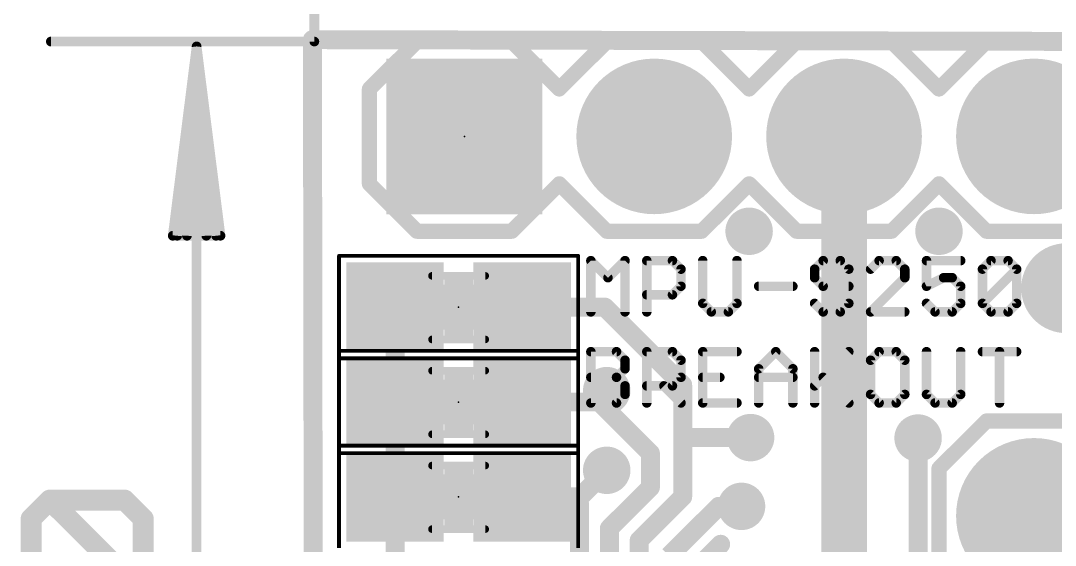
# Model space of a CAD drawing. Extents: x -42 to 65, y -14 to 27.
# Drawn here: x -3.93 to 9.91, y 11.04 to 18.06 of the extents above; entities that cross this region are included whole.
import ezdxf

# ---------------------------------------------------------------- set-up
doc = ezdxf.new("R2010")
doc.units = 0
for name, color, linetype in [('1', 12, 'CONTINUOUS'), ('17', 110, 'CONTINUOUS'), ('18', 110, 'CONTINUOUS'), ('20', 53, 'CONTINUOUS'), ('21', 253, 'CONTINUOUS'), ('23', 53, 'CONTINUOUS'), ('29', 253, 'CONTINUOUS'), ('31', 253, 'CONTINUOUS'), ('35', 253, 'CONTINUOUS'), ('39', 12, 'CONTINUOUS'), ('47', 253, 'CONTINUOUS'), ('51', 253, 'CONTINUOUS')]:
    doc.layers.add(name, color=color, linetype=linetype)

# ---------------------------------------------------------------- blocks, each defined once
blk = doc.blocks.new('PIE')
at = {"const_width": 0.5}
blk.add_lwpolyline([(0, -0.25, 1), (0, 0.25, 1), (0, -0.25)], format="xyb", dxfattribs=at)
blk = doc.blocks.new('RECT')
blk.add_solid([(-0.5, -0.5), (0.5, -0.5), (-0.5, 0.5), (0.5, 0.5)])
blk = doc.blocks.new('SQUAREP')
blk.add_solid([(-0.5, -0.5), (0.5, -0.5), (-0.5, 0.5), (0.5, 0.5)])
blk = doc.blocks.new('ROUNDP')
at = {"const_width": 0.5}
blk.add_lwpolyline([(0, -0.25, 1), (0, 0.25, 1), (0, -0.25)], format="xyb", dxfattribs=at)
blk = doc.blocks.new('ROUNDV')
at = {"const_width": 0.5}
blk.add_lwpolyline([(0, -0.25, 1), (0, 0.25, 1), (0, -0.25)], format="xyb", dxfattribs=at)

msp = doc.modelspace()

# ---------------------------------------------------------------- linework, layer by layer
at = {"layer": '1'}
for points, const_width in [([(-0.0254, 17.8054), (10.8966, 17.78)], 0.254), ([(0, 0), (-0.0254, 17.8054)], 0.254), ([(7.0866, 16.51), (7.0866, 10.8204)], 0.6096), ([(1.0804, 12.954), (1.0804, 14.224)], 0.254), ([(3.8862, 14.224), (2.7804, 14.224)], 0.254), ([(4.9276, 13.1826), (3.8862, 14.224)], 0.254), ([(4.9276, 12.4773), (4.9276, 13.1826)], 0.254), ([(3.7592, 12.954), (3.9116, 13.1064)], 0.254), ([(1.0804, 11.684), (1.0804, 12.954)], 0.254), ([(3.81, 12.954), (2.7804, 12.954)], 0.254), ([(2.7804, 12.954), (3.7592, 12.954)], 0.254), ([(4.4958, 12.2682), (3.81, 12.954)], 0.254), ([(4.9276, 11.684), (4.9276, 12.4773)], 0.254), ([(4.9276, 12.4773), (5.8361, 12.4773)], 0.254), ([(8.0772, 10.668), (8.0772, 12.4714)], 0.254), ([(4.4958, 11.811), (4.4958, 12.2682)], 0.254), ([(3.556, 11.684), (3.9116, 12.0396)], 0.254), ([(3.9466, 11.2618), (4.4958, 11.811)], 0.254), ([(1.0804, 9.89), (1.0804, 11.684)], 0.254), ([(3.4544, 11.684), (2.7804, 11.684)], 0.254), ([(3.5466, 11.5918), (3.4544, 11.684)], 0.254), ([(3.4544, 11.684), (3.556, 11.684)], 0.254), ([(4.3466, 11.103), (4.9276, 11.684)], 0.254), ([(3.5466, 10.44), (3.5466, 11.5918)], 0.254), ([(4.7466, 10.8934), (5.4102, 11.557)], 0.254), ([(5.4102, 11.557), (5.715, 11.557)], 0.254), ([(3.9466, 10.44), (3.9466, 11.2618)], 0.254), ([(4.3466, 10.44), (4.3466, 11.103)], 0.254), ([(5.1466, 10.76), (5.4356, 11.049)], 0.254)]:
    msp.add_lwpolyline(points, dxfattribs=dict(at, const_width=const_width))
for points, const_width in [([(-0.0253, 17.8689, 1), (-0.0255, 17.7419)], 0.127), ([(0.0381, 17.8055, 1), (-0.0889, 17.8053)], 0.127), ([(7.239, 16.51, 1), (6.9342, 16.51)], 0.3048), ([(1.1439, 14.224, 1), (1.0169, 14.224)], 0.127), ([(2.7804, 14.2875, 1), (2.7804, 14.1605)], 0.127), ([(3.9311, 14.2689, 1), (3.8413, 14.1791)], 0.127), ([(3.8862, 14.1605, 1), (3.8862, 14.2875)], 0.127), ([(4.9911, 13.1826, 1), (4.8641, 13.1826)], 0.127), ([(4.8827, 13.1377, 1), (4.9725, 13.2275)], 0.127), ([(3.9565, 13.0615, 1), (3.8667, 13.1513)], 0.127), ([(1.1439, 12.954, 1), (1.0169, 12.954)], 0.127), ([(1.0169, 12.954, 1), (1.1439, 12.954)], 0.127), ([(2.7804, 13.0175, 1), (2.7804, 12.8905)], 0.127), ([(2.7804, 13.0175, 1), (2.7804, 12.8905)], 0.127), ([(3.7143, 12.9989, 1), (3.8041, 12.9091)], 0.127), ([(3.8549, 12.9989, 1), (3.7651, 12.9091)], 0.127), ([(3.7592, 12.8905, 1), (3.7592, 13.0175)], 0.127), ([(3.81, 12.8905, 1), (3.81, 13.0175)], 0.127), ([(4.9911, 12.4773, 1), (4.8641, 12.4773)], 0.127), ([(4.9276, 12.5408, 1), (4.9276, 12.4138)], 0.127), ([(5.8361, 12.4138, 1), (5.8361, 12.5408)], 0.127), ([(8.1407, 12.4714, 1), (8.0137, 12.4714)], 0.127), ([(4.8641, 12.4773, 1), (4.9911, 12.4773)], 0.127), ([(4.5593, 12.2682, 1), (4.4323, 12.2682)], 0.127), ([(4.4509, 12.2233, 1), (4.5407, 12.3131)], 0.127), ([(3.9565, 11.9947, 1), (3.8667, 12.0845)], 0.127), ([(4.5407, 11.7661, 1), (4.4509, 11.8559)], 0.127), ([(1.1439, 11.684, 1), (1.0169, 11.684)], 0.127), ([(2.7804, 11.7475, 1), (2.7804, 11.6205)], 0.127), ([(3.4993, 11.7289, 1), (3.4095, 11.6391)], 0.127), ([(3.4544, 11.7475, 1), (3.4544, 11.6205)], 0.127), ([(3.4544, 11.6205, 1), (3.4544, 11.7475)], 0.127), ([(3.5111, 11.7289, 1), (3.6009, 11.6391)], 0.127), ([(3.556, 11.6205, 1), (3.556, 11.7475)], 0.127), ([(4.4323, 11.811, 1), (4.5593, 11.811)], 0.127), ([(4.9725, 11.6391, 1), (4.8827, 11.7289)], 0.127), ([(1.0169, 11.684, 1), (1.1439, 11.684)], 0.127), ([(3.6101, 11.5918, 1), (3.4831, 11.5918)], 0.127), ([(3.5017, 11.5469, 1), (3.5915, 11.6367)], 0.127), ([(4.8641, 11.684, 1), (4.9911, 11.684)], 0.127), ([(5.4102, 11.6205, 1), (5.4102, 11.4935)], 0.127), ([(5.4551, 11.5121, 1), (5.3653, 11.6019)], 0.127), ([(5.715, 11.4935, 1), (5.715, 11.6205)], 0.127), ([(4.0101, 11.2618, 1), (3.8831, 11.2618)], 0.127), ([(3.9017, 11.3067, 1), (3.9915, 11.2169)], 0.127), ([(4.4101, 11.103, 1), (4.2831, 11.103)], 0.127), ([(4.3017, 11.1479, 1), (4.3915, 11.0581)], 0.127), ([(5.4805, 11.0041, 1), (5.3907, 11.0939)], 0.127)]:
    msp.add_lwpolyline(points, format="xyb", dxfattribs=dict(at, const_width=const_width))
at = {"layer": '20', "const_width": 0.2032}
for points in [[(10.922, 17.78), (0, 17.78)], [(0, 17.78), (0, 0)]]:
    msp.add_lwpolyline(points, dxfattribs=at)
at = {"layer": '20', "const_width": 0.1016}
for points in [[(0, 17.8308, 1), (0, 17.7292)], [(0.0508, 17.78, 1), (-0.0508, 17.78)]]:
    msp.add_lwpolyline(points, format="xyb", dxfattribs=at)
at = {"layer": '21'}
for points, const_width in [([(1.3716, 17.78), (0.7366, 17.145)], 0.2032), ([(1.3716, 17.78), (2.6416, 17.78)], 0.2032), ([(2.6416, 17.78), (3.2766, 17.145)], 0.2032), ([(3.2766, 17.145), (3.9116, 17.78)], 0.2032), ([(3.9116, 17.78), (5.1816, 17.78)], 0.2032), ([(5.1816, 17.78), (5.8166, 17.145)], 0.2032), ([(5.8166, 17.145), (6.4516, 17.78)], 0.2032), ([(6.4516, 17.78), (7.7216, 17.78)], 0.2032), ([(7.7216, 17.78), (8.3566, 17.145)], 0.2032), ([(8.9916, 17.78), (8.3566, 17.145)], 0.2032), ([(8.9916, 17.78), (10.2616, 17.78)], 0.2032), ([(0.7366, 17.145), (0.7366, 15.875)], 0.2032), ([(0.7366, 15.875), (1.3716, 15.24)], 0.2032), ([(3.2766, 15.875), (2.6416, 15.24)], 0.2032), ([(3.9116, 15.24), (3.2766, 15.875)], 0.2032), ([(5.8166, 15.875), (5.1816, 15.24)], 0.2032), ([(6.4516, 15.24), (5.8166, 15.875)], 0.2032), ([(8.3566, 15.875), (7.7216, 15.24)], 0.2032), ([(8.3566, 15.875), (8.9916, 15.24)], 0.2032), ([(2.6416, 15.24), (1.3716, 15.24)], 0.2032), ([(5.1816, 15.24), (3.9116, 15.24)], 0.2032), ([(7.7216, 15.24), (6.4516, 15.24)], 0.2032), ([(10.2616, 15.24), (8.9916, 15.24)], 0.2032), ([(3.6992, 14.1605), (3.6992, 14.8469)], 0.127), ([(3.6992, 14.8469), (3.928, 14.6181)], 0.127), ([(3.928, 14.6181), (4.1568, 14.8469)], 0.127), ([(4.1568, 14.8469), (4.1568, 14.1605)], 0.127), ([(4.4477, 14.1605), (4.4477, 14.8469)], 0.127), ([(4.4477, 14.8469), (4.7908, 14.8469)], 0.127), ([(4.7908, 14.8469), (4.9052, 14.7325)], 0.127), ([(5.1961, 14.8469), (5.1961, 14.2749)], 0.127), ([(5.6537, 14.2749), (5.6537, 14.8469)], 0.127), ([(6.8073, 14.8469), (6.6929, 14.7325)], 0.127), ([(7.0361, 14.8469), (6.8073, 14.8469)], 0.127), ([(7.1505, 14.7325), (7.0361, 14.8469)], 0.127), ([(7.5557, 14.8469), (7.4413, 14.7325)], 0.127), ([(7.7845, 14.8469), (7.5557, 14.8469)], 0.127), ([(7.8989, 14.7325), (7.7845, 14.8469)], 0.127), ([(8.6473, 14.8469), (8.1897, 14.8469)], 0.127), ([(8.1897, 14.8469), (8.1897, 14.5037)], 0.127), ([(8.9381, 14.7325), (9.0525, 14.8469)], 0.127), ([(9.0525, 14.8469), (9.2813, 14.8469)], 0.127), ([(9.2813, 14.8469), (9.3957, 14.7325)], 0.127), ([(4.9052, 14.7325), (4.9052, 14.5037)], 0.127), ([(6.6929, 14.7325), (6.6929, 14.6181)], 0.127), ([(6.6929, 14.6181), (6.8073, 14.5037)], 0.127), ([(7.1505, 14.2749), (7.1505, 14.7325)], 0.127), ([(7.4413, 14.1605), (7.8989, 14.6181)], 0.127), ([(7.8989, 14.6181), (7.8989, 14.7325)], 0.127), ([(8.1897, 14.5037), (8.4185, 14.6181)], 0.127), ([(8.4185, 14.6181), (8.5329, 14.6181)], 0.127), ([(8.5329, 14.6181), (8.6473, 14.5037)], 0.127), ([(8.9381, 14.2749), (8.9381, 14.7325)], 0.127), ([(8.9381, 14.2749), (9.3957, 14.7325)], 0.127), ([(9.3957, 14.7325), (9.3957, 14.2749)], 0.127), ([(4.9052, 14.5037), (4.7908, 14.3893)], 0.127), ([(5.9445, 14.5037), (6.4021, 14.5037)], 0.127), ([(6.8073, 14.5037), (7.1505, 14.5037)], 0.127), ([(8.6473, 14.5037), (8.6473, 14.2749)], 0.127), ([(4.7908, 14.3893), (4.4477, 14.3893)], 0.127), ([(5.1961, 14.2749), (5.3105, 14.1605)], 0.127), ([(5.5393, 14.1605), (5.6537, 14.2749)], 0.127), ([(6.6929, 14.2749), (6.8073, 14.1605)], 0.127), ([(7.0361, 14.1605), (7.1505, 14.2749)], 0.127), ([(8.3041, 14.1605), (8.1897, 14.2749)], 0.127), ([(8.6473, 14.2749), (8.5329, 14.1605)], 0.127), ([(9.0525, 14.1605), (8.9381, 14.2749)], 0.127), ([(9.3957, 14.2749), (9.2813, 14.1605)], 0.127), ([(5.3105, 14.1605), (5.5393, 14.1605)], 0.127), ([(6.8073, 14.1605), (7.0361, 14.1605)], 0.127), ([(7.8989, 14.1605), (7.4413, 14.1605)], 0.127), ([(8.5329, 14.1605), (8.3041, 14.1605)], 0.127), ([(9.2813, 14.1605), (9.0525, 14.1605)], 0.127), ([(3.6992, 12.9413), (3.6992, 13.6277)], 0.127), ([(3.6992, 13.6277), (4.0424, 13.6277)], 0.127), ([(4.0424, 13.6277), (4.1568, 13.5133)], 0.127), ([(4.1568, 13.5133), (4.1568, 13.3989)], 0.127), ([(4.4477, 12.9413), (4.4477, 13.6277)], 0.127), ([(4.4477, 13.6277), (4.7908, 13.6277)], 0.127), ([(4.7908, 13.6277), (4.9052, 13.5133)], 0.127), ([(4.9052, 13.5133), (4.9052, 13.2845)], 0.127), ([(5.6537, 13.6277), (5.1961, 13.6277)], 0.127), ([(5.1961, 13.6277), (5.1961, 12.9413)], 0.127), ([(5.9445, 13.3989), (6.1733, 13.6277)], 0.127), ([(6.1733, 13.6277), (6.4021, 13.3989)], 0.127), ([(6.6929, 13.6277), (6.6929, 12.9413)], 0.127), ([(6.6929, 13.1701), (7.1505, 13.6277)], 0.127), ([(7.5557, 13.6277), (7.4413, 13.5133)], 0.127), ([(7.4413, 13.5133), (7.4413, 13.0557)], 0.127), ([(7.7845, 13.6277), (7.5557, 13.6277)], 0.127), ([(7.8989, 13.5133), (7.7845, 13.6277)], 0.127), ([(7.8989, 13.0557), (7.8989, 13.5133)], 0.127), ([(8.1897, 13.6277), (8.1897, 13.0557)], 0.127), ([(8.6473, 13.0557), (8.6473, 13.6277)], 0.127), ([(8.9381, 13.6277), (9.3957, 13.6277)], 0.127), ([(9.1669, 12.9413), (9.1669, 13.6277)], 0.127), ([(4.1568, 13.3989), (4.0424, 13.2845)], 0.127), ([(5.9445, 12.9413), (5.9445, 13.3989)], 0.127), ([(6.4021, 13.3989), (6.4021, 12.9413)], 0.127), ([(3.6992, 13.2845), (4.0424, 13.2845)], 0.127), ([(4.0424, 13.2845), (4.1568, 13.1701)], 0.127), ([(4.9052, 13.2845), (4.7908, 13.1701)], 0.127), ([(5.1961, 13.2845), (5.4249, 13.2845)], 0.127), ([(5.9445, 13.2845), (6.4021, 13.2845)], 0.127), ([(6.8073, 13.2845), (7.1505, 12.9413)], 0.127), ([(4.1568, 13.1701), (4.1568, 13.0557)], 0.127), ([(4.7908, 13.1701), (4.4477, 13.1701)], 0.127), ([(4.6764, 13.1701), (4.9052, 12.9413)], 0.127), ([(4.1568, 13.0557), (4.0424, 12.9413)], 0.127), ([(7.4413, 13.0557), (7.5557, 12.9413)], 0.127), ([(7.7845, 12.9413), (7.8989, 13.0557)], 0.127), ([(8.1897, 13.0557), (8.3041, 12.9413)], 0.127), ([(8.5329, 12.9413), (8.6473, 13.0557)], 0.127), ([(4.0424, 12.9413), (3.6992, 12.9413)], 0.127), ([(5.1961, 12.9413), (5.6537, 12.9413)], 0.127), ([(7.5557, 12.9413), (7.7845, 12.9413)], 0.127), ([(8.3041, 12.9413), (8.5329, 12.9413)], 0.127), ([(8.3566, 12.065), (8.9916, 12.7)], 0.2032), ([(8.9916, 12.7), (10.2616, 12.7)], 0.2032), ([(8.3566, 10.795), (8.3566, 12.065)], 0.2032)]:
    msp.add_lwpolyline(points, dxfattribs=dict(at, const_width=const_width))
for points, const_width in [([(1.3716, 17.8308, 1), (1.3716, 17.7292)], 0.1016), ([(1.4075, 17.7441, 1), (1.3357, 17.8159)], 0.1016), ([(2.6775, 17.8159, 1), (2.6057, 17.7441)], 0.1016), ([(2.6416, 17.7292, 1), (2.6416, 17.8308)], 0.1016), ([(3.9116, 17.8308, 1), (3.9116, 17.7292)], 0.1016), ([(3.9475, 17.7441, 1), (3.8757, 17.8159)], 0.1016), ([(5.2175, 17.8159, 1), (5.1457, 17.7441)], 0.1016), ([(5.1816, 17.7292, 1), (5.1816, 17.8308)], 0.1016), ([(6.4516, 17.8308, 1), (6.4516, 17.7292)], 0.1016), ([(6.4875, 17.7441, 1), (6.4157, 17.8159)], 0.1016), ([(7.7575, 17.8159, 1), (7.6857, 17.7441)], 0.1016), ([(7.7216, 17.7292, 1), (7.7216, 17.8308)], 0.1016), ([(8.9916, 17.8308, 1), (8.9916, 17.7292)], 0.1016), ([(9.0275, 17.7441, 1), (8.9557, 17.8159)], 0.1016), ([(0.7874, 17.145, 1), (0.6858, 17.145)], 0.1016), ([(0.7007, 17.1809, 1), (0.7725, 17.1091)], 0.1016), ([(3.2407, 17.1809, 1), (3.3125, 17.1091)], 0.1016), ([(3.2407, 17.1091, 1), (3.3125, 17.1809)], 0.1016), ([(5.7807, 17.1809, 1), (5.8525, 17.1091)], 0.1016), ([(5.7807, 17.1091, 1), (5.8525, 17.1809)], 0.1016), ([(8.3207, 17.1809, 1), (8.3925, 17.1091)], 0.1016), ([(8.3207, 17.1091, 1), (8.3925, 17.1809)], 0.1016), ([(0.7725, 15.9109, 1), (0.7007, 15.8391)], 0.1016), ([(0.6858, 15.875, 1), (0.7874, 15.875)], 0.1016), ([(3.3125, 15.9109, 1), (3.2407, 15.8391)], 0.1016), ([(3.3125, 15.8391, 1), (3.2407, 15.9109)], 0.1016), ([(5.8525, 15.9109, 1), (5.7807, 15.8391)], 0.1016), ([(5.8525, 15.8391, 1), (5.7807, 15.9109)], 0.1016), ([(8.3925, 15.9109, 1), (8.3207, 15.8391)], 0.1016), ([(8.3925, 15.8391, 1), (8.3207, 15.9109)], 0.1016), ([(1.3716, 15.2908, 1), (1.3716, 15.1892)], 0.1016), ([(1.3357, 15.2041, 1), (1.4075, 15.2759)], 0.1016), ([(2.6057, 15.2759, 1), (2.6775, 15.2041)], 0.1016), ([(2.6416, 15.1892, 1), (2.6416, 15.2908)], 0.1016), ([(3.9116, 15.2908, 1), (3.9116, 15.1892)], 0.1016), ([(3.8757, 15.2041, 1), (3.9475, 15.2759)], 0.1016), ([(5.1457, 15.2759, 1), (5.2175, 15.2041)], 0.1016), ([(5.1816, 15.1892, 1), (5.1816, 15.2908)], 0.1016), ([(6.4516, 15.2908, 1), (6.4516, 15.1892)], 0.1016), ([(6.4157, 15.2041, 1), (6.4875, 15.2759)], 0.1016), ([(7.6857, 15.2759, 1), (7.7575, 15.2041)], 0.1016), ([(7.7216, 15.1892, 1), (7.7216, 15.2908)], 0.1016), ([(8.9916, 15.2908, 1), (8.9916, 15.1892)], 0.1016), ([(8.9557, 15.2041, 1), (9.0275, 15.2759)], 0.1016), ([(3.731, 14.8469, 1), (3.6675, 14.8469)], 0.0635), ([(3.7217, 14.8693, 1), (3.6768, 14.8244)], 0.0635), ([(4.1886, 14.8469, 1), (4.1251, 14.8469)], 0.0635), ([(4.1793, 14.8244, 1), (4.1344, 14.8693)], 0.0635), ([(4.4794, 14.8469, 1), (4.4159, 14.8469)], 0.0635), ([(4.4477, 14.8786, 1), (4.4477, 14.8151)], 0.0635), ([(4.8133, 14.8693, 1), (4.7684, 14.8244)], 0.0635), ([(4.7908, 14.8151, 1), (4.7908, 14.8786)], 0.0635), ([(5.2278, 14.8469, 1), (5.1643, 14.8469)], 0.0635), ([(5.6854, 14.8469, 1), (5.6219, 14.8469)], 0.0635), ([(6.8073, 14.8786, 1), (6.8073, 14.8151)], 0.0635), ([(6.8297, 14.8244, 1), (6.7848, 14.8693)], 0.0635), ([(7.0585, 14.8693, 1), (7.0136, 14.8244)], 0.0635), ([(7.0361, 14.8151, 1), (7.0361, 14.8786)], 0.0635), ([(7.5557, 14.8786, 1), (7.5557, 14.8151)], 0.0635), ([(7.5782, 14.8244, 1), (7.5333, 14.8693)], 0.0635), ([(7.807, 14.8693, 1), (7.7621, 14.8244)], 0.0635), ([(7.7845, 14.8151, 1), (7.7845, 14.8786)], 0.0635), ([(8.1897, 14.8786, 1), (8.1897, 14.8151)], 0.0635), ([(8.2215, 14.8469, 1), (8.158, 14.8469)], 0.0635), ([(8.6473, 14.8151, 1), (8.6473, 14.8786)], 0.0635), ([(9.0525, 14.8786, 1), (9.0525, 14.8151)], 0.0635), ([(9.075, 14.8244, 1), (9.0301, 14.8693)], 0.0635), ([(9.3038, 14.8693, 1), (9.2589, 14.8244)], 0.0635), ([(9.2813, 14.8151, 1), (9.2813, 14.8786)], 0.0635), ([(3.9056, 14.6405, 1), (3.9505, 14.5956)], 0.0635), ([(3.9056, 14.5956, 1), (3.9505, 14.6405)], 0.0635), ([(4.937, 14.7325, 1), (4.8735, 14.7325)], 0.0635), ([(4.8828, 14.71, 1), (4.9277, 14.7549)], 0.0635), ([(6.7247, 14.7325, 1), (6.6612, 14.7325)], 0.0635), ([(6.6704, 14.7549, 1), (6.7154, 14.71)], 0.0635), ([(6.7154, 14.6405, 1), (6.6704, 14.5956)], 0.0635), ([(7.1822, 14.7325, 1), (7.1187, 14.7325)], 0.0635), ([(7.128, 14.71, 1), (7.1729, 14.7549)], 0.0635), ([(7.4189, 14.7549, 1), (7.4638, 14.71)], 0.0635), ([(7.9307, 14.7325, 1), (7.8672, 14.7325)], 0.0635), ([(7.9214, 14.5956, 1), (7.8765, 14.6405)], 0.0635), ([(7.8765, 14.71, 1), (7.9214, 14.7549)], 0.0635), ([(8.4185, 14.6498, 1), (8.4185, 14.5863)], 0.0635), ([(8.4327, 14.5897, 1), (8.4043, 14.6465)], 0.0635), ([(8.5554, 14.6405, 1), (8.5105, 14.5956)], 0.0635), ([(8.5329, 14.5863, 1), (8.5329, 14.6498)], 0.0635), ([(8.9699, 14.7325, 1), (8.9064, 14.7325)], 0.0635), ([(8.9157, 14.7549, 1), (8.9606, 14.71)], 0.0635), ([(9.4275, 14.7325, 1), (9.364, 14.7325)], 0.0635), ([(9.4182, 14.71, 1), (9.3733, 14.7549)], 0.0635), ([(9.3733, 14.71, 1), (9.4182, 14.7549)], 0.0635), ([(4.8735, 14.5037, 1), (4.937, 14.5037)], 0.0635), ([(4.9277, 14.4812, 1), (4.8828, 14.5261)], 0.0635), ([(5.9445, 14.5354, 1), (5.9445, 14.4719)], 0.0635), ([(6.4021, 14.4719, 1), (6.4021, 14.5354)], 0.0635), ([(6.6612, 14.6181, 1), (6.7247, 14.6181)], 0.0635), ([(6.8073, 14.5354, 1), (6.8073, 14.4719)], 0.0635), ([(6.7848, 14.4812, 1), (6.8297, 14.5261)], 0.0635), ([(7.1505, 14.4719, 1), (7.1505, 14.5354)], 0.0635), ([(7.8672, 14.6181, 1), (7.9307, 14.6181)], 0.0635), ([(8.1755, 14.5321, 1), (8.2039, 14.4753)], 0.0635), ([(8.158, 14.5037, 1), (8.2215, 14.5037)], 0.0635), ([(8.6791, 14.5037, 1), (8.6156, 14.5037)], 0.0635), ([(8.6249, 14.4812, 1), (8.6698, 14.5261)], 0.0635), ([(4.4477, 14.421, 1), (4.4477, 14.3575)], 0.0635), ([(4.7684, 14.4117, 1), (4.8133, 14.3668)], 0.0635), ([(4.7908, 14.3575, 1), (4.7908, 14.421)], 0.0635), ([(5.1643, 14.2749, 1), (5.2278, 14.2749)], 0.0635), ([(5.2185, 14.2973, 1), (5.1736, 14.2524)], 0.0635), ([(5.6219, 14.2749, 1), (5.6854, 14.2749)], 0.0635), ([(5.6761, 14.2524, 1), (5.6312, 14.2973)], 0.0635), ([(6.7154, 14.2973, 1), (6.6704, 14.2524)], 0.0635), ([(7.1187, 14.2749, 1), (7.1822, 14.2749)], 0.0635), ([(7.1729, 14.2524, 1), (7.128, 14.2973)], 0.0635), ([(8.2122, 14.2973, 1), (8.1673, 14.2524)], 0.0635), ([(8.6156, 14.2749, 1), (8.6791, 14.2749)], 0.0635), ([(8.6698, 14.2524, 1), (8.6249, 14.2973)], 0.0635), ([(8.9064, 14.2749, 1), (8.9699, 14.2749)], 0.0635), ([(8.9606, 14.2973, 1), (8.9157, 14.2524)], 0.0635), ([(8.9157, 14.2973, 1), (8.9606, 14.2524)], 0.0635), ([(9.364, 14.2749, 1), (9.4275, 14.2749)], 0.0635), ([(9.4182, 14.2524, 1), (9.3733, 14.2973)], 0.0635), ([(3.6675, 14.1605, 1), (3.731, 14.1605)], 0.0635), ([(4.1251, 14.1605, 1), (4.1886, 14.1605)], 0.0635), ([(4.4159, 14.1605, 1), (4.4794, 14.1605)], 0.0635), ([(5.3105, 14.1923, 1), (5.3105, 14.1288)], 0.0635), ([(5.288, 14.138, 1), (5.3329, 14.183)], 0.0635), ([(5.5168, 14.183, 1), (5.5617, 14.138)], 0.0635), ([(5.5393, 14.1288, 1), (5.5393, 14.1923)], 0.0635), ([(6.8073, 14.1923, 1), (6.8073, 14.1288)], 0.0635), ([(6.7848, 14.138, 1), (6.8297, 14.183)], 0.0635), ([(7.0136, 14.183, 1), (7.0585, 14.138)], 0.0635), ([(7.0361, 14.1288, 1), (7.0361, 14.1923)], 0.0635), ([(7.4413, 14.1923, 1), (7.4413, 14.1288)], 0.0635), ([(7.4189, 14.183, 1), (7.4638, 14.138)], 0.0635), ([(7.8989, 14.1288, 1), (7.8989, 14.1923)], 0.0635), ([(8.3041, 14.1923, 1), (8.3041, 14.1288)], 0.0635), ([(8.2817, 14.138, 1), (8.3266, 14.183)], 0.0635), ([(8.5105, 14.183, 1), (8.5554, 14.138)], 0.0635), ([(8.5329, 14.1288, 1), (8.5329, 14.1923)], 0.0635), ([(9.0525, 14.1923, 1), (9.0525, 14.1288)], 0.0635), ([(9.0301, 14.138, 1), (9.075, 14.183)], 0.0635), ([(9.2589, 14.183, 1), (9.3038, 14.138)], 0.0635), ([(9.2813, 14.1288, 1), (9.2813, 14.1923)], 0.0635), ([(3.6992, 13.6594, 1), (3.6992, 13.5959)], 0.0635), ([(3.731, 13.6277, 1), (3.6675, 13.6277)], 0.0635), ([(4.0649, 13.6501, 1), (4.02, 13.6052)], 0.0635), ([(4.0424, 13.5959, 1), (4.0424, 13.6594)], 0.0635), ([(4.1886, 13.5133, 1), (4.1251, 13.5133)], 0.0635), ([(4.1344, 13.4908, 1), (4.1793, 13.5357)], 0.0635), ([(4.4794, 13.6277, 1), (4.4159, 13.6277)], 0.0635), ([(4.4477, 13.6594, 1), (4.4477, 13.5959)], 0.0635), ([(4.8133, 13.6501, 1), (4.7684, 13.6052)], 0.0635), ([(4.7908, 13.5959, 1), (4.7908, 13.6594)], 0.0635), ([(4.937, 13.5133, 1), (4.8735, 13.5133)], 0.0635), ([(4.8828, 13.4908, 1), (4.9277, 13.5357)], 0.0635), ([(5.2278, 13.6277, 1), (5.1643, 13.6277)], 0.0635), ([(5.1961, 13.6594, 1), (5.1961, 13.5959)], 0.0635), ([(5.6537, 13.5959, 1), (5.6537, 13.6594)], 0.0635), ([(6.1957, 13.6501, 1), (6.1508, 13.6052)], 0.0635), ([(6.1957, 13.6052, 1), (6.1508, 13.6501)], 0.0635), ([(6.7247, 13.6277, 1), (6.6612, 13.6277)], 0.0635), ([(7.1729, 13.6052, 1), (7.128, 13.6501)], 0.0635), ([(7.4731, 13.5133, 1), (7.4096, 13.5133)], 0.0635), ([(7.4189, 13.5357, 1), (7.4638, 13.4908)], 0.0635), ([(7.5557, 13.6594, 1), (7.5557, 13.5959)], 0.0635), ([(7.5782, 13.6052, 1), (7.5333, 13.6501)], 0.0635), ([(7.807, 13.6501, 1), (7.7621, 13.6052)], 0.0635), ([(7.7845, 13.5959, 1), (7.7845, 13.6594)], 0.0635), ([(7.9307, 13.5133, 1), (7.8672, 13.5133)], 0.0635), ([(7.8765, 13.4908, 1), (7.9214, 13.5357)], 0.0635), ([(8.2215, 13.6277, 1), (8.158, 13.6277)], 0.0635), ([(8.6791, 13.6277, 1), (8.6156, 13.6277)], 0.0635), ([(8.9381, 13.6594, 1), (8.9381, 13.5959)], 0.0635), ([(9.1987, 13.6277, 1), (9.1352, 13.6277)], 0.0635), ([(9.3957, 13.5959, 1), (9.3957, 13.6594)], 0.0635), ([(4.1251, 13.3989, 1), (4.1886, 13.3989)], 0.0635), ([(4.1793, 13.3764, 1), (4.1344, 13.4213)], 0.0635), ([(5.9762, 13.3989, 1), (5.9127, 13.3989)], 0.0635), ([(5.922, 13.4213, 1), (5.9669, 13.3764)], 0.0635), ([(6.4338, 13.3989, 1), (6.3703, 13.3989)], 0.0635), ([(6.3796, 13.3764, 1), (6.4245, 13.4213)], 0.0635), ([(3.6992, 13.3162, 1), (3.6992, 13.2527)], 0.0635), ([(4.0649, 13.3069, 1), (4.02, 13.262)], 0.0635), ([(4.02, 13.3069, 1), (4.0649, 13.262)], 0.0635), ([(4.0424, 13.2527, 1), (4.0424, 13.3162)], 0.0635), ([(4.8735, 13.2845, 1), (4.937, 13.2845)], 0.0635), ([(4.9277, 13.262, 1), (4.8828, 13.3069)], 0.0635), ([(5.1961, 13.3162, 1), (5.1961, 13.2527)], 0.0635), ([(5.4249, 13.2527, 1), (5.4249, 13.3162)], 0.0635), ([(5.9445, 13.3162, 1), (5.9445, 13.2527)], 0.0635), ([(6.4021, 13.2527, 1), (6.4021, 13.3162)], 0.0635), ([(6.8297, 13.3069, 1), (6.7848, 13.262)], 0.0635), ([(4.1886, 13.1701, 1), (4.1251, 13.1701)], 0.0635), ([(4.1344, 13.1476, 1), (4.1793, 13.1925)], 0.0635), ([(4.4477, 13.2018, 1), (4.4477, 13.1383)], 0.0635), ([(4.6989, 13.1925, 1), (4.654, 13.1476)], 0.0635), ([(4.7684, 13.1925, 1), (4.8133, 13.1476)], 0.0635), ([(4.7908, 13.1383, 1), (4.7908, 13.2018)], 0.0635), ([(6.6704, 13.1925, 1), (6.7154, 13.1476)], 0.0635), ([(4.1251, 13.0557, 1), (4.1886, 13.0557)], 0.0635), ([(4.1793, 13.0332, 1), (4.1344, 13.0781)], 0.0635), ([(7.4638, 13.0781, 1), (7.4189, 13.0332)], 0.0635), ([(7.4096, 13.0557, 1), (7.4731, 13.0557)], 0.0635), ([(7.8672, 13.0557, 1), (7.9307, 13.0557)], 0.0635), ([(7.9214, 13.0332, 1), (7.8765, 13.0781)], 0.0635), ([(8.158, 13.0557, 1), (8.2215, 13.0557)], 0.0635), ([(8.2122, 13.0781, 1), (8.1673, 13.0332)], 0.0635), ([(8.6156, 13.0557, 1), (8.6791, 13.0557)], 0.0635), ([(8.6698, 13.0332, 1), (8.6249, 13.0781)], 0.0635), ([(3.6992, 12.9731, 1), (3.6992, 12.9095)], 0.0635), ([(3.6675, 12.9413, 1), (3.731, 12.9413)], 0.0635), ([(4.02, 12.9638, 1), (4.0649, 12.9188)], 0.0635), ([(4.0424, 12.9095, 1), (4.0424, 12.9731)], 0.0635), ([(4.4159, 12.9413, 1), (4.4794, 12.9413)], 0.0635), ([(4.8828, 12.9188, 1), (4.9277, 12.9638)], 0.0635), ([(5.1643, 12.9413, 1), (5.2278, 12.9413)], 0.0635), ([(5.1961, 12.9731, 1), (5.1961, 12.9095)], 0.0635), ([(5.6537, 12.9095, 1), (5.6537, 12.9731)], 0.0635), ([(5.9127, 12.9413, 1), (5.9762, 12.9413)], 0.0635), ([(6.3703, 12.9413, 1), (6.4338, 12.9413)], 0.0635), ([(6.6612, 12.9413, 1), (6.7247, 12.9413)], 0.0635), ([(7.128, 12.9188, 1), (7.1729, 12.9638)], 0.0635), ([(7.5557, 12.9731, 1), (7.5557, 12.9095)], 0.0635), ([(7.5333, 12.9188, 1), (7.5782, 12.9638)], 0.0635), ([(7.7621, 12.9638, 1), (7.807, 12.9188)], 0.0635), ([(7.7845, 12.9095, 1), (7.7845, 12.9731)], 0.0635), ([(8.3041, 12.9731, 1), (8.3041, 12.9095)], 0.0635), ([(8.2817, 12.9188, 1), (8.3266, 12.9638)], 0.0635), ([(8.5105, 12.9638, 1), (8.5554, 12.9188)], 0.0635), ([(8.5329, 12.9095, 1), (8.5329, 12.9731)], 0.0635), ([(9.1352, 12.9413, 1), (9.1987, 12.9413)], 0.0635), ([(8.9916, 12.7508, 1), (8.9916, 12.6492)], 0.1016), ([(9.0275, 12.6641, 1), (8.9557, 12.7359)], 0.1016), ([(8.4074, 12.065, 1), (8.3058, 12.065)], 0.1016), ([(8.3207, 12.1009, 1), (8.3925, 12.0291)], 0.1016)]:
    msp.add_lwpolyline(points, format="xyb", dxfattribs=dict(at, const_width=const_width))
at = {"layer": '23'}
for p in [(2.0066, 16.51), (1.9304, 14.224), (1.9304, 12.954), (1.9304, 11.684)]:
    msp.add_point(p, dxfattribs=at)
at = {"layer": '39', "const_width": 0.0508}
for points in [[(0.3302, 13.5382), (0.3302, 14.9098)], [(0.3302, 14.9098), (3.5306, 14.9098)], [(3.5306, 14.9098), (3.5306, 13.5382)], [(0.3302, 12.2682), (0.3302, 13.6398)], [(0.3302, 13.6398), (3.5306, 13.6398)], [(3.5306, 13.6398), (3.5306, 12.2682)], [(3.5306, 13.5382), (0.3302, 13.5382)], [(0.3302, 10.9982), (0.3302, 12.3698)], [(0.3302, 12.3698), (3.5306, 12.3698)], [(3.5306, 12.3698), (3.5306, 10.9982)], [(3.5306, 12.2682), (0.3302, 12.2682)]]:
    msp.add_lwpolyline(points, dxfattribs=at)
at = {"layer": '39', "const_width": 0.0254}
for points in [[(0.3429, 14.9098, 1), (0.3175, 14.9098)], [(0.3302, 14.9225, 1), (0.3302, 14.8971)], [(3.5433, 14.9098, 1), (3.5179, 14.9098)], [(3.5306, 14.8971, 1), (3.5306, 14.9225)], [(0.3429, 13.6398, 1), (0.3175, 13.6398)], [(0.3302, 13.6525, 1), (0.3302, 13.6271)], [(3.5433, 13.6398, 1), (3.5179, 13.6398)], [(3.5306, 13.6271, 1), (3.5306, 13.6525)], [(0.3302, 13.5509, 1), (0.3302, 13.5255)], [(0.3175, 13.5382, 1), (0.3429, 13.5382)], [(3.5179, 13.5382, 1), (3.5433, 13.5382)], [(3.5306, 13.5255, 1), (3.5306, 13.5509)], [(0.3429, 12.3698, 1), (0.3175, 12.3698)], [(0.3302, 12.3825, 1), (0.3302, 12.3571)], [(3.5433, 12.3698, 1), (3.5179, 12.3698)], [(3.5306, 12.3571, 1), (3.5306, 12.3825)], [(0.3302, 12.2809, 1), (0.3302, 12.2555)], [(0.3175, 12.2682, 1), (0.3429, 12.2682)], [(3.5179, 12.2682, 1), (3.5433, 12.2682)], [(3.5306, 12.2555, 1), (3.5306, 12.2809)]]:
    msp.add_lwpolyline(points, format="xyb", dxfattribs=at)
at = {"layer": '47'}
for points, const_width in [([(0, 17.78), (0, 23.921)], 0.13), ([(0, 17.78), (0, 20.8984)], 0.13), ([(0, 17.78), (-3.5248, 17.78)], 0.13), ([(-1.5748, 17.715), (-1.894, 15.18)], 0.13), ([(-1.5748, 17.715), (-1.8348, 15.18)], 0.13), ([(-1.5748, 17.715), (-1.7048, 15.18)], 0.13), ([(-1.5748, 0.065), (-1.5748, 17.715)], 0.13), ([(-1.2556, 15.18), (-1.5748, 17.715)], 0.13), ([(-1.4448, 15.18), (-1.5748, 17.715)], 0.13), ([(-1.3148, 15.18), (-1.5748, 17.715)], 0.13), ([(-1.894, 15.18), (-1.2556, 15.18)], 0.13), ([(-3.7889, 11.3911), (-3.5389, 11.6411)], 0.2794), ([(-3.5389, 11.6411), (-2.539, 11.6411)], 0.2794), ([(-2.539, 10.6412), (-3.5389, 11.6411)], 0.2794), ([(-2.539, 11.6411), (-2.289, 11.3911)], 0.2794), ([(-3.7889, 10.8912), (-3.7889, 11.3911)], 0.2794), ([(-2.289, 11.3911), (-2.289, 10.8912)], 0.2794)]:
    msp.add_lwpolyline(points, dxfattribs=dict(at, const_width=const_width))
for points, const_width in [([(-3.5248, 17.8125, 1), (-3.5248, 17.7475)], 0.065), ([(-1.5423, 17.715, 1), (-1.6073, 17.715)], 0.065), ([(-1.5426, 17.7191, 1), (-1.607, 17.7109)], 0.065), ([(-1.5423, 17.7133, 1), (-1.6073, 17.7167)], 0.065), ([(-1.5423, 17.7167, 1), (-1.6073, 17.7133)], 0.065), ([(-1.5425, 17.7183, 1), (-1.6071, 17.7117)], 0.065), ([(-1.5425, 17.7117, 1), (-1.6071, 17.7183)], 0.065), ([(-1.5426, 17.7109, 1), (-1.607, 17.7191)], 0.065), ([(-0.0325, 17.78, 1), (0.0325, 17.78)], 0.065), ([(-0.0325, 17.78, 1), (0.0325, 17.78)], 0.065), ([(0, 17.7475, 1), (0, 17.8125)], 0.065), ([(-1.894, 15.2125, 1), (-1.894, 15.1475)], 0.065), ([(-1.2556, 15.1475, 1), (-1.2556, 15.2125)], 0.065), ([(-1.9263, 15.1841, 1), (-1.8618, 15.1759)], 0.065), ([(-1.8671, 15.1833, 1), (-1.8025, 15.1767)], 0.065), ([(-1.7373, 15.1817, 1), (-1.6723, 15.1783)], 0.065), ([(-1.4773, 15.1783, 1), (-1.4123, 15.1817)], 0.065), ([(-1.3471, 15.1767, 1), (-1.2825, 15.1833)], 0.065), ([(-1.2878, 15.1759, 1), (-1.2233, 15.1841)], 0.065), ([(-3.5389, 11.711, 1), (-3.5389, 11.5713)], 0.1397), ([(-3.4895, 11.6905, 1), (-3.5883, 11.5917)], 0.1397), ([(-3.4895, 11.5917, 1), (-3.5883, 11.6905)], 0.1397), ([(-2.4896, 11.6905, 1), (-2.5884, 11.5917)], 0.1397), ([(-2.539, 11.5713, 1), (-2.539, 11.711)], 0.1397), ([(-3.8383, 11.4405, 1), (-3.7395, 11.3417)], 0.1397), ([(-3.719, 11.3911, 1), (-3.8587, 11.3911)], 0.1397), ([(-2.2191, 11.3911, 1), (-2.3589, 11.3911)], 0.1397), ([(-2.3384, 11.3417, 1), (-2.2396, 11.4405)], 0.1397)]:
    msp.add_lwpolyline(points, format="xyb", dxfattribs=dict(at, const_width=const_width))
at = {"layer": '51', "const_width": 0.1016}
for points in [[(2.2864, 14.643), (1.5744, 14.643)], [(2.2864, 13.792), (1.5744, 13.792)], [(2.2864, 13.373), (1.5744, 13.373)], [(2.2864, 12.522), (1.5744, 12.522)], [(2.2864, 12.103), (1.5744, 12.103)], [(2.2864, 11.252), (1.5744, 11.252)]]:
    msp.add_lwpolyline(points, dxfattribs=at)
at = {"layer": '51', "const_width": 0.0508}
for points in [[(1.5744, 14.6684, 1), (1.5744, 14.6176)], [(2.2864, 14.6176, 1), (2.2864, 14.6684)], [(1.5744, 13.8174, 1), (1.5744, 13.7666)], [(2.2864, 13.7666, 1), (2.2864, 13.8174)], [(1.5744, 13.3984, 1), (1.5744, 13.3476)], [(2.2864, 13.3476, 1), (2.2864, 13.3984)], [(1.5744, 12.5474, 1), (1.5744, 12.4966)], [(2.2864, 12.4966, 1), (2.2864, 12.5474)], [(1.5744, 12.1284, 1), (1.5744, 12.0776)], [(2.2864, 12.0776, 1), (2.2864, 12.1284)], [(1.5744, 11.2774, 1), (1.5744, 11.2266)], [(2.2864, 11.2266, 1), (2.2864, 11.2774)]]:
    msp.add_lwpolyline(points, format="xyb", dxfattribs=at)

# ---------------------------------------------------------------- block references
at = {"layer": '1'}
msp.add_blockref('PIE', (10.0584, 14.478), dxfattribs=at)
at = {"layer": '1', "xscale": 1.1, "rotation": 180}
for p in [(1.0804, 14.224), (2.7804, 14.224), (1.0804, 12.954), (2.7804, 12.954), (1.0804, 11.684), (2.7804, 11.684)]:
    msp.add_blockref('RECT', p, dxfattribs=at)
at = {"layer": '17', "xscale": 1.8796, "yscale": 1.8796}
for name, p, rotation in [('SQUAREP', (2.0066, 16.51), 90), ('ROUNDP', (4.5466, 16.51), 90), ('ROUNDP', (7.0866, 16.51), 90), ('ROUNDP', (9.6266, 16.51), 90), ('ROUNDP', (9.6266, 11.43), 180)]:
    msp.add_blockref(name, p, dxfattribs=dict(at, rotation=rotation))
at = {"layer": '18', "xscale": 0.635, "yscale": 0.635}
for p in [(5.8166, 15.24), (5.8166, 15.24), (8.3566, 15.24), (8.3566, 15.24), (3.9116, 13.1064), (3.9116, 13.1064), (5.8361, 12.4773), (5.8361, 12.4773), (8.0772, 12.4714), (8.0772, 12.4714), (3.9116, 12.0396), (3.9116, 12.0396), (5.715, 11.557), (5.715, 11.557), (7.0866, 10.8204), (7.0866, 10.8204)]:
    msp.add_blockref('ROUNDV', p, dxfattribs=at)
at = {"layer": '21', "xscale": 0.381, "yscale": 0.762, "rotation": 180}
for p in [(1.9304, 14.224), (1.9304, 12.954), (1.9304, 11.684)]:
    msp.add_blockref('RECT', p, dxfattribs=at)
at = {"layer": '29'}
for name, p, xscale, yscale, rotation in [('SQUAREP', (2.0066, 16.51), 2.0828, 2.0828, 90), ('ROUNDP', (4.5466, 16.51), 2.0828, 2.0828, 90), ('ROUNDP', (7.0866, 16.51), 2.0828, 2.0828, 90), ('ROUNDP', (9.6266, 16.51), 2.0828, 2.0828, 90), ('RECT', (1.0804, 14.224), 1.3032, 1.2032, 180), ('RECT', (2.7804, 14.224), 1.3032, 1.2032, 180), ('RECT', (1.0804, 12.954), 1.3032, 1.2032, 180), ('RECT', (2.7804, 12.954), 1.3032, 1.2032, 180), ('ROUNDP', (9.6266, 11.43), 2.0828, 2.0828, 180), ('RECT', (1.0804, 11.684), 1.3032, 1.2032, 180), ('RECT', (2.7804, 11.684), 1.3032, 1.2032, 180)]:
    msp.add_blockref(name, p, dxfattribs=dict(at, xscale=xscale, yscale=yscale, rotation=rotation))
at = {"layer": '29', "xscale": 1.2032, "yscale": 1.2032}
msp.add_blockref('PIE', (10.0584, 14.478), dxfattribs=at)
at = {"layer": '31', "xscale": 1.1, "rotation": 180}
for p in [(1.0804, 14.224), (2.7804, 14.224), (1.0804, 12.954), (2.7804, 12.954), (1.0804, 11.684), (2.7804, 11.684)]:
    msp.add_blockref('RECT', p, dxfattribs=at)
at = {"layer": '35', "xscale": 0.3998, "yscale": 0.6, "rotation": 180}
for p in [(1.9304, 14.224), (1.9304, 12.954), (1.9304, 11.684)]:
    msp.add_blockref('RECT', p, dxfattribs=at)
at = {"layer": '51', "xscale": 0.508, "yscale": 0.508}
for p in [(2.0066, 16.51), (4.5466, 16.51), (7.0866, 16.51), (9.6266, 16.51)]:
    msp.add_blockref('RECT', p, dxfattribs=at)
at = {"layer": '51'}
for p, xscale, yscale, rotation in [((1.3501, 14.2189), 0.5001, 0.95, 180), ((2.5186, 14.2189), 0.5001, 0.95, 180), ((1.3501, 12.9489), 0.5001, 0.95, 180), ((2.5186, 12.9489), 0.5001, 0.95, 180), ((1.3501, 11.6789), 0.5001, 0.95, 180), ((2.5186, 11.6789), 0.5001, 0.95, 180), ((9.6266, 11.43), 0.508, 0.508, 90)]:
    msp.add_blockref('RECT', p, dxfattribs=dict(at, xscale=xscale, yscale=yscale, rotation=rotation))

doc.saveas('drawing.dxf')
